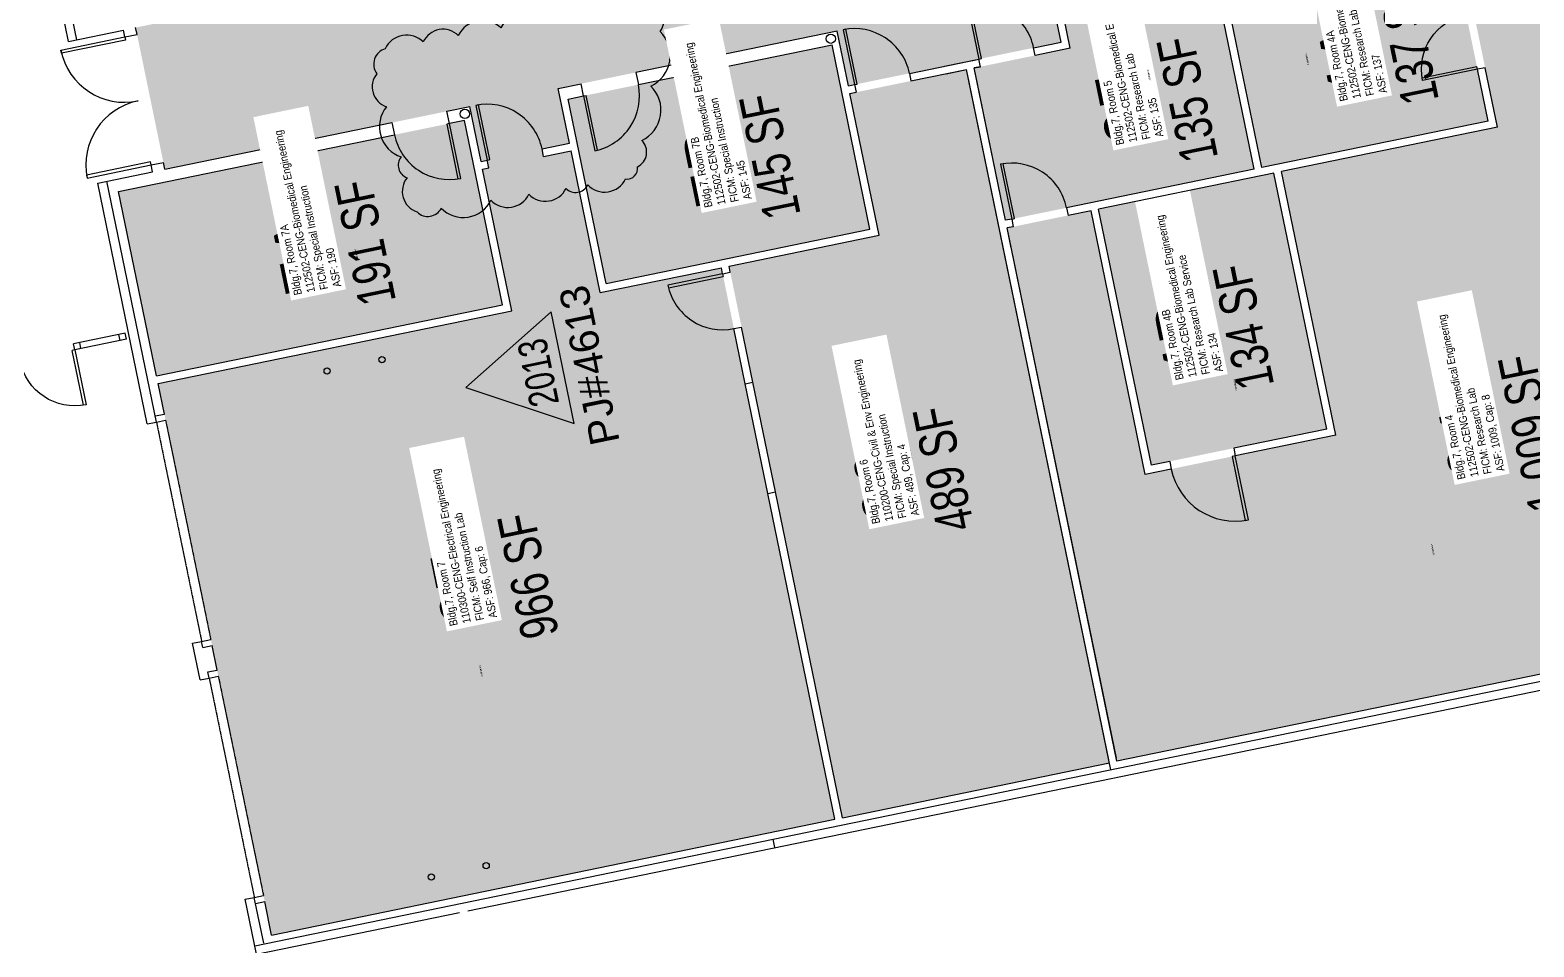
# Model space of a CAD drawing. Header units: inches. Extents: x 69196038 to 69200311, y 27680659 to 27683380.
# Drawn here: x 69197297 to 69198263, y 27681380 to 27681969 of the extents above; entities that cross this region are included whole.
import ezdxf
from ezdxf.enums import TextEntityAlignment as Align

# ---------------------------------------------------------------- set-up
doc = ezdxf.new("R2010")
doc.units = ezdxf.units.IN
doc.header["$MEASUREMENT"] = 0
doc.linetypes.add('DASHED2', pattern=[0.375, 0.25, -0.125])
doc.layers.get('0').update_dxf_attribs({"linetype": 'CONTINUOUS'})
for name, color, linetype in [('A-COLS', 5, 'CONTINUOUS'), ('A-DOOR', 2, 'CONTINUOUS'), ('A-GLAZ', 1, 'CONTINUOUS'), ('A-IDEN-RNUM', 7, 'CONTINUOUS'), ('A-IDEN-SNUM', 4, 'CONTINUOUS'), ('A-IDEN-VNUM', 4, 'CONTINUOUS'), ('A-WALL', 5, 'CONTINUOUS'), ('AREA-TEXT', 3, 'CONTINUOUS'), ('Rooms-Category-Color', 7, 'CONTINUOUS'), ('Rooms-College-Color', 7, 'CONTINUOUS'), ('Rooms-Department-Color', 7, 'CONTINUOUS'), ('Rooms-Division-Color', 7, 'CONTINUOUS'), ('Rooms-Information', 7, 'CONTINUOUS')]:
    doc.layers.add(name, color=color, linetype=linetype)
doc.layers.add('A-REV', color=1, linetype='CONTINUOUS', true_color=0xff0000)
doc.styles.add('Annotative', font='arial.ttf')
doc.styles.add('Arial', font='arial.ttf')
doc.styles.add('CP_AREA', font='arial.ttf', dxfattribs={"height": 15})
doc.styles.add('CP_ROOMSNUMBER', font='arial.ttf', dxfattribs={"height": 1})
doc.styles.add('CP_ROOMVNUMBER', font='arial.ttf', dxfattribs={"width": 0.85, "height": 0.075})

# ---------------------------------------------------------------- blocks, each defined once
blk = doc.blocks.new('ADO002')
for p, q in [((-0.5, 1), (-0.5, 0)), ((-0.451, 1), (-0.5, 1)), ((-0.451, 0), (-0.451, 1)), ((-0.5, 0), (-0.451, 0))]:
    blk.add_line(p, q)
blk.add_arc((-0.5, 0), 1, 0, 90)
at = {"style": 'Annotative', "flags": 1}
blk.add_attdef('SILLHT', text='', height=0.1, dxfattribs=at).set_placement((0, 0), align=Align.MIDDLE)
blk = doc.blocks.new('ADO102')
for p, q in [((0.451, 0.999), (0.451, 0)), ((0.5, 0), (0.5, 1)), ((0.5, 0), (0.451, 0))]:
    blk.add_line(p, q)
blk.add_arc((0.5, 0), 1, 90, 180)
at = {"style": 'Annotative', "flags": 1}
blk.add_attdef('SILLHT', text='', height=0.1, dxfattribs=at).set_placement((0, 0), align=Align.MIDDLE)
blk = doc.blocks.new('ADO402')
for p, q in [((-0.476, 0.5), (-0.5, 0.5)), ((-0.5, 0.5), (-0.5, 0)), ((-0.476, 0), (-0.476, 0.5)), ((0.476, 0.499), (0.5, 0.5)), ((0.476, 0), (0.476, 0.499)), ((0.5, 0.5), (0.5, 0)), ((-0.5, 0), (-0.476, 0)), ((0.5, 0), (0.476, 0))]:
    blk.add_line(p, q)
for centre, start, end in [((-0.5, 0), 0, 90), ((0.5, 0), 90, 180)]:
    blk.add_arc(centre, 0.5, start, end)
at = {"style": 'Annotative', "flags": 1}
blk.add_attdef('SILLHT', text='', height=0.1, dxfattribs=at).set_placement((0, 0), align=Align.MIDDLE)
blk = doc.blocks.new('ProjectRev')
at = {"transparency": 16777216}
for p, q in [((0, 0.122), (-0.1221, -0.0895)), ((0.1221, -0.0895), (0, 0.122)), ((-0.1221, -0.0895), (0.1221, -0.0895))]:
    blk.add_line(p, q, dxfattribs=at)
at = {"transparency": 16777216, "insert": (-0.1798, -0.1151), "char_height": 0.0625, "attachment_point": 1, "style": 'Arial'}
blk.add_mtext_dynamic_manual_height_columns('PJ#', width=0.24749, gutter_width=0.3125, heights=[0], dxfattribs=at)
at = {"transparency": 16777216, "style": 'Arial', "width": 0.75}
blk.add_attdef('YEAR', text='', height=0.0625, dxfattribs=at).set_placement((0, -0.0359), align=Align.MIDDLE_CENTER)
at = {"transparency": 16777216, "style": 'Arial'}
blk.add_attdef('PROJECT', text='', height=0.0625, dxfattribs=at).set_placement((-0.0276, -0.1151), align=Align.TOP_LEFT)

msp = doc.modelspace()

# ---------------------------------------------------------------- hatches: boundary and pattern name
at = {"layer": 'Rooms-Category-Color', "linetype": 'Continuous', "true_color": 0xadadad}
msp.add_hatch(color=253, dxfattribs=at).paths.add_polyline_path([(69199614.02, 27682422.99), (69199613.57, 27682425.2), (69199612.23, 27682431.72), (69199610.35, 27682432.96), (69199478.45, 27682405.81), (69199476.25, 27682405.36), (69199055.07, 27682318.69), (69199047.82, 27682353.95), (69199043.9, 27682353.15), (69199008.64, 27682345.89), (69198991.01, 27682342.26), (69198998.26, 27682307), (69198990.66, 27682305.44), (69198955.4, 27682298.18), (69198693.65, 27682244.32), (69198661.81, 27682237.77), (69198649.08, 27682235.15), (69198613.82, 27682227.89), (69198487.47, 27682201.89), (69198480.21, 27682237.15), (69198462.58, 27682233.53), (69198427.32, 27682226.27), (69198423.4, 27682225.46), (69198430.66, 27682190.2), (69198421.81, 27682188.38), (69198386.54, 27682181.12), (69198268.06, 27682156.74), (69198264.03, 27682176.33), (69198256.78, 27682211.6), (69198255.97, 27682215.51), (69198138.43, 27682191.33), (69198139.24, 27682187.41), (69198146.5, 27682152.15), (69198150.53, 27682132.56), (69197950.8, 27682091.46), (69197915.54, 27682084.2), (69197623.8, 27682024.17), (69197588.53, 27682016.91), (69197364.5, 27681970.81), (69197365.4, 27681966.4), (69197382.33, 27681884.13), (69197383.24, 27681879.72), (69197579.14, 27681920.03), (69197586.39, 27681884.77), (69197590.31, 27681885.58), (69197591.32, 27681880.68), (69197626.58, 27681887.93), (69197625.57, 27681892.83), (69197643.2, 27681896.46), (69197635.95, 27681931.72), (69197815.19, 27681968.6), (69197822.45, 27681933.34), (69197826.36, 27681934.15), (69197861.62, 27681941.41), (69197906.19, 27681950.58), (69197941.45, 27681957.83), (69197959.08, 27681961.46), (69197951.83, 27681996.72), (69198209.92, 27682049.83), (69198217.18, 27682014.57), (69198221.09, 27682015.38), (69198279.86, 27682027.47), (69198283.78, 27682028.28), (69198276.52, 27682063.54), (69198328.93, 27682074.32), (69198336.18, 27682039.06), (69198340.07, 27682039.86), (69198375.34, 27682047.12), (69198392.97, 27682050.74), (69198385.71, 27682086), (69198390.61, 27682087.01), (69198395.44, 27682063.5), (69198515.7, 27682088.25), (69198510.86, 27682111.76), (69198520.17, 27682113.67), (69198525.01, 27682090.17), (69198572.02, 27682099.84), (69198567.18, 27682123.35), (69198588.49, 27682127.73), (69198596.35, 27682089.53), (69198600.27, 27682090.34), (69198670.79, 27682104.85), (69198674.71, 27682105.66), (69198666.85, 27682143.86), (69199340.24, 27682282.42), (69199356.46, 27682203.58), (69199370.97, 27682133.05), (69199414.41, 27681921.98), (69199522.89, 27681944.3), (69199525.09, 27681944.75), (69199595.6, 27681959.26), (69199597.82, 27681959.72), (69199703.26, 27681981.42), (69199704.5, 27681983.29), (69199694.29, 27682032.91), (69199693.84, 27682035.12), (69199672.52, 27682138.7), (69199672.07, 27682140.9), (69199650.76, 27682244.48), (69199650.3, 27682246.69), (69199628.99, 27682350.27), (69199628.53, 27682352.47)])
at = {"layer": 'Rooms-Category-Color', "linetype": 'Continuous', "true_color": 0xe3f498}
for points in [[(69198388.32, 27681760.86), (69198376.23, 27681819.63), (69198325.64, 27682065.48), (69198283.03, 27682056.71), (69198289.68, 27682024.39), (69198280.87, 27682022.57), (69198222.1, 27682010.48), (69198218.18, 27682009.67), (69198224.23, 27681980.29), (69198231.49, 27681945.03), (69198239.35, 27681906.83), (69198100.75, 27681878.31), (69198135.62, 27681708.86), (69198070.97, 27681695.56), (69198029.84, 27681687.09), (69198013.18, 27681683.66), (69197978.32, 27681853.11), (69197963.62, 27681850.09), (69197928.36, 27681842.83), (69197924.44, 27681842.03), (69197927.06, 27681829.29), (69197994.99, 27681499.21), (69198424, 27681587.49)], [(69198226.59, 27681944.02), (69198219.33, 27681979.28), (69198206.63, 27682040.99), (69198061.18, 27682011.06), (69198087.99, 27681880.79), (69198233.44, 27681910.72)], [(69198056.69, 27682008.09), (69197958.74, 27681987.93), (69197964.99, 27681957.57), (69197942.46, 27681952.94), (69197907.2, 27681945.68), (69197903.28, 27681944.87), (69197923.44, 27681846.93), (69197927.35, 27681847.73), (69197962.62, 27681854.99), (69198083.09, 27681879.78)], [(69197811.9, 27681959.76), (69197642.46, 27681924.89), (69197649.68, 27681889.78), (69197656.94, 27681854.52), (69197666.84, 27681806.38), (69197836.29, 27681841.24)], [(69197898.38, 27681943.87), (69197885.16, 27681941.14), (69197862.63, 27681936.51), (69197827.37, 27681929.25), (69197823.45, 27681928.45), (69197842.2, 27681837.35), (69197745.72, 27681817.5), (69197746.53, 27681813.58), (69197753.78, 27681778.32), (69197761.08, 27681742.85), (69197775.59, 27681672.33), (69197818.68, 27681462.93), (69197990.09, 27681498.2)], [(69197590.33, 27681840.81), (69197583.08, 27681876.07), (69197575.85, 27681911.19), (69197353.51, 27681865.43), (69197377.9, 27681746.92), (69197600.24, 27681792.67)], [(69197756.18, 27681741.84), (69197748.88, 27681777.32), (69197741.63, 27681812.58), (69197740.82, 27681816.49), (69197662.95, 27681800.47), (69197652.04, 27681853.51), (69197644.78, 27681888.77), (69197644.21, 27681891.56), (69197626.58, 27681887.93), (69197591.32, 27681880.68), (69197587.4, 27681879.87), (69197587.97, 27681877.08), (69197595.23, 27681841.82), (69197606.14, 27681788.78), (69197378.91, 27681742.02), (69197382.94, 27681722.43), (69197447.43, 27681409), (69197451.87, 27681387.45), (69197813.78, 27681461.92), (69197770.7, 27681671.32)], [(69198095.85, 27681877.3), (69197983.21, 27681854.12), (69198017.07, 27681689.57), (69198028.83, 27681691.99), (69198069.97, 27681700.45), (69198129.71, 27681712.75)]]:
    msp.add_hatch(color=61, dxfattribs=at).paths.add_polyline_path(points)
at = {"layer": 'Rooms-College-Color', "linetype": 'Continuous', "true_color": 0xadadad}
msp.add_hatch(color=253, dxfattribs=at).paths.add_polyline_path([(69199614.02, 27682422.99), (69199613.57, 27682425.2), (69199612.23, 27682431.72), (69199610.35, 27682432.96), (69199478.45, 27682405.81), (69199476.25, 27682405.36), (69199055.07, 27682318.69), (69199047.82, 27682353.95), (69199043.9, 27682353.15), (69199008.64, 27682345.89), (69198991.01, 27682342.26), (69198998.26, 27682307), (69198990.66, 27682305.44), (69198955.4, 27682298.18), (69198693.65, 27682244.32), (69198661.81, 27682237.77), (69198649.08, 27682235.15), (69198613.82, 27682227.89), (69198487.47, 27682201.89), (69198480.21, 27682237.15), (69198462.58, 27682233.53), (69198427.32, 27682226.27), (69198423.4, 27682225.46), (69198430.66, 27682190.2), (69198421.81, 27682188.38), (69198386.54, 27682181.12), (69198268.06, 27682156.74), (69198264.03, 27682176.33), (69198256.78, 27682211.6), (69198255.97, 27682215.51), (69198138.43, 27682191.33), (69198139.24, 27682187.41), (69198146.5, 27682152.15), (69198150.53, 27682132.56), (69197950.8, 27682091.46), (69197915.54, 27682084.2), (69197623.8, 27682024.17), (69197588.53, 27682016.91), (69197364.5, 27681970.81), (69197365.4, 27681966.4), (69197382.33, 27681884.13), (69197383.24, 27681879.72), (69197579.14, 27681920.03), (69197586.39, 27681884.77), (69197590.31, 27681885.58), (69197591.32, 27681880.68), (69197626.58, 27681887.93), (69197625.57, 27681892.83), (69197643.2, 27681896.46), (69197635.95, 27681931.72), (69197815.19, 27681968.6), (69197822.45, 27681933.34), (69197826.36, 27681934.15), (69197861.62, 27681941.41), (69197906.19, 27681950.58), (69197941.45, 27681957.83), (69197959.08, 27681961.46), (69197951.83, 27681996.72), (69198209.92, 27682049.83), (69198217.18, 27682014.57), (69198221.09, 27682015.38), (69198279.86, 27682027.47), (69198283.78, 27682028.28), (69198276.52, 27682063.54), (69198328.93, 27682074.32), (69198336.18, 27682039.06), (69198340.07, 27682039.86), (69198375.34, 27682047.12), (69198392.97, 27682050.74), (69198385.71, 27682086), (69198390.61, 27682087.01), (69198395.44, 27682063.5), (69198515.7, 27682088.25), (69198510.86, 27682111.76), (69198520.17, 27682113.67), (69198525.01, 27682090.17), (69198572.02, 27682099.84), (69198567.18, 27682123.35), (69198588.49, 27682127.73), (69198596.35, 27682089.53), (69198600.27, 27682090.34), (69198670.79, 27682104.85), (69198674.71, 27682105.66), (69198666.85, 27682143.86), (69199340.24, 27682282.42), (69199356.46, 27682203.58), (69199370.97, 27682133.05), (69199414.41, 27681921.98), (69199522.89, 27681944.3), (69199525.09, 27681944.75), (69199595.6, 27681959.26), (69199597.82, 27681959.72), (69199703.26, 27681981.42), (69199704.5, 27681983.29), (69199694.29, 27682032.91), (69199693.84, 27682035.12), (69199672.52, 27682138.7), (69199672.07, 27682140.9), (69199650.76, 27682244.48), (69199650.3, 27682246.69), (69199628.99, 27682350.27), (69199628.53, 27682352.47)])
at = {"layer": 'Rooms-College-Color', "linetype": 'Continuous', "true_color": 0x99d7b2}
for points in [[(69198388.32, 27681760.86), (69198376.23, 27681819.63), (69198325.64, 27682065.48), (69198283.03, 27682056.71), (69198289.68, 27682024.39), (69198280.87, 27682022.57), (69198222.1, 27682010.48), (69198218.18, 27682009.67), (69198224.23, 27681980.29), (69198231.49, 27681945.03), (69198239.35, 27681906.83), (69198100.75, 27681878.31), (69198135.62, 27681708.86), (69198070.97, 27681695.56), (69198029.84, 27681687.09), (69198013.18, 27681683.66), (69197978.32, 27681853.11), (69197963.62, 27681850.09), (69197928.36, 27681842.83), (69197924.44, 27681842.03), (69197927.06, 27681829.29), (69197994.99, 27681499.21), (69198424, 27681587.49)], [(69198226.59, 27681944.02), (69198219.33, 27681979.28), (69198206.63, 27682040.99), (69198061.18, 27682011.06), (69198087.99, 27681880.79), (69198233.44, 27681910.72)], [(69198056.69, 27682008.09), (69197958.74, 27681987.93), (69197964.99, 27681957.57), (69197942.46, 27681952.94), (69197907.2, 27681945.68), (69197903.28, 27681944.87), (69197923.44, 27681846.93), (69197927.35, 27681847.73), (69197962.62, 27681854.99), (69198083.09, 27681879.78)], [(69197811.9, 27681959.76), (69197642.46, 27681924.89), (69197649.68, 27681889.78), (69197656.94, 27681854.52), (69197666.84, 27681806.38), (69197836.29, 27681841.24)], [(69197898.38, 27681943.87), (69197885.16, 27681941.14), (69197862.63, 27681936.51), (69197827.37, 27681929.25), (69197823.45, 27681928.45), (69197842.2, 27681837.35), (69197745.72, 27681817.5), (69197746.53, 27681813.58), (69197753.78, 27681778.32), (69197761.08, 27681742.85), (69197775.59, 27681672.33), (69197818.68, 27681462.93), (69197990.09, 27681498.2)], [(69197590.33, 27681840.81), (69197583.08, 27681876.07), (69197575.85, 27681911.19), (69197353.51, 27681865.43), (69197377.9, 27681746.92), (69197600.24, 27681792.67)], [(69197756.18, 27681741.84), (69197748.88, 27681777.32), (69197741.63, 27681812.58), (69197740.82, 27681816.49), (69197662.95, 27681800.47), (69197652.04, 27681853.51), (69197644.78, 27681888.77), (69197644.21, 27681891.56), (69197626.58, 27681887.93), (69197591.32, 27681880.68), (69197587.4, 27681879.87), (69197587.97, 27681877.08), (69197595.23, 27681841.82), (69197606.14, 27681788.78), (69197378.91, 27681742.02), (69197382.94, 27681722.43), (69197447.43, 27681409), (69197451.87, 27681387.45), (69197813.78, 27681461.92), (69197770.7, 27681671.32)], [(69198095.85, 27681877.3), (69197983.21, 27681854.12), (69198017.07, 27681689.57), (69198028.83, 27681691.99), (69198069.97, 27681700.45), (69198129.71, 27681712.75)]]:
    msp.add_hatch(color=253, dxfattribs=at).paths.add_polyline_path(points)
at = {"layer": 'Rooms-Department-Color', "linetype": 'Continuous', "true_color": 0xacacac}
msp.add_hatch(color=253, dxfattribs=at).paths.add_polyline_path([(69199614.02, 27682422.99), (69199613.57, 27682425.2), (69199612.23, 27682431.72), (69199610.35, 27682432.96), (69199478.45, 27682405.81), (69199476.25, 27682405.36), (69199055.07, 27682318.69), (69199047.82, 27682353.95), (69199043.9, 27682353.15), (69199008.64, 27682345.89), (69198991.01, 27682342.26), (69198998.26, 27682307), (69198990.66, 27682305.44), (69198955.4, 27682298.18), (69198693.65, 27682244.32), (69198661.81, 27682237.77), (69198649.08, 27682235.15), (69198613.82, 27682227.89), (69198487.47, 27682201.89), (69198480.21, 27682237.15), (69198462.58, 27682233.53), (69198427.32, 27682226.27), (69198423.4, 27682225.46), (69198430.66, 27682190.2), (69198421.81, 27682188.38), (69198386.54, 27682181.12), (69198268.06, 27682156.74), (69198264.03, 27682176.33), (69198256.78, 27682211.6), (69198255.97, 27682215.51), (69198138.43, 27682191.33), (69198139.24, 27682187.41), (69198146.5, 27682152.15), (69198150.53, 27682132.56), (69197950.8, 27682091.46), (69197915.54, 27682084.2), (69197623.8, 27682024.17), (69197588.53, 27682016.91), (69197364.5, 27681970.81), (69197365.4, 27681966.4), (69197382.33, 27681884.13), (69197383.24, 27681879.72), (69197579.14, 27681920.03), (69197586.39, 27681884.77), (69197590.31, 27681885.58), (69197591.32, 27681880.68), (69197626.58, 27681887.93), (69197625.57, 27681892.83), (69197643.2, 27681896.46), (69197635.95, 27681931.72), (69197815.19, 27681968.6), (69197822.45, 27681933.34), (69197826.36, 27681934.15), (69197861.62, 27681941.41), (69197906.19, 27681950.58), (69197941.45, 27681957.83), (69197959.08, 27681961.46), (69197951.83, 27681996.72), (69198209.92, 27682049.83), (69198217.18, 27682014.57), (69198221.09, 27682015.38), (69198279.86, 27682027.47), (69198283.78, 27682028.28), (69198276.52, 27682063.54), (69198328.93, 27682074.32), (69198336.18, 27682039.06), (69198340.07, 27682039.86), (69198375.34, 27682047.12), (69198392.97, 27682050.74), (69198385.71, 27682086), (69198390.61, 27682087.01), (69198395.44, 27682063.5), (69198515.7, 27682088.25), (69198510.86, 27682111.76), (69198520.17, 27682113.67), (69198525.01, 27682090.17), (69198572.02, 27682099.84), (69198567.18, 27682123.35), (69198588.49, 27682127.73), (69198596.35, 27682089.53), (69198600.27, 27682090.34), (69198670.79, 27682104.85), (69198674.71, 27682105.66), (69198666.85, 27682143.86), (69199340.24, 27682282.42), (69199356.46, 27682203.58), (69199370.97, 27682133.05), (69199414.41, 27681921.98), (69199522.89, 27681944.3), (69199525.09, 27681944.75), (69199595.6, 27681959.26), (69199597.82, 27681959.72), (69199703.26, 27681981.42), (69199704.5, 27681983.29), (69199694.29, 27682032.91), (69199693.84, 27682035.12), (69199672.52, 27682138.7), (69199672.07, 27682140.9), (69199650.76, 27682244.48), (69199650.3, 27682246.69), (69199628.99, 27682350.27), (69199628.53, 27682352.47)])
at = {"layer": 'Rooms-Department-Color', "linetype": 'Continuous', "true_color": 0x99d7b2}
for points in [[(69198388.32, 27681760.86), (69198376.23, 27681819.63), (69198325.64, 27682065.48), (69198283.03, 27682056.71), (69198289.68, 27682024.39), (69198280.87, 27682022.57), (69198222.1, 27682010.48), (69198218.18, 27682009.67), (69198224.23, 27681980.29), (69198231.49, 27681945.03), (69198239.35, 27681906.83), (69198100.75, 27681878.31), (69198135.62, 27681708.86), (69198070.97, 27681695.56), (69198029.84, 27681687.09), (69198013.18, 27681683.66), (69197978.32, 27681853.11), (69197963.62, 27681850.09), (69197928.36, 27681842.83), (69197924.44, 27681842.03), (69197927.06, 27681829.29), (69197994.99, 27681499.21), (69198424, 27681587.49)], [(69198226.59, 27681944.02), (69198219.33, 27681979.28), (69198206.63, 27682040.99), (69198061.18, 27682011.06), (69198087.99, 27681880.79), (69198233.44, 27681910.72)], [(69198056.69, 27682008.09), (69197958.74, 27681987.93), (69197964.99, 27681957.57), (69197942.46, 27681952.94), (69197907.2, 27681945.68), (69197903.28, 27681944.87), (69197923.44, 27681846.93), (69197927.35, 27681847.73), (69197962.62, 27681854.99), (69198083.09, 27681879.78)], [(69197811.9, 27681959.76), (69197642.46, 27681924.89), (69197649.68, 27681889.78), (69197656.94, 27681854.52), (69197666.84, 27681806.38), (69197836.29, 27681841.24)], [(69197898.38, 27681943.87), (69197885.16, 27681941.14), (69197862.63, 27681936.51), (69197827.37, 27681929.25), (69197823.45, 27681928.45), (69197842.2, 27681837.35), (69197745.72, 27681817.5), (69197746.53, 27681813.58), (69197753.78, 27681778.32), (69197761.08, 27681742.85), (69197775.59, 27681672.33), (69197818.68, 27681462.93), (69197990.09, 27681498.2)], [(69197590.33, 27681840.81), (69197583.08, 27681876.07), (69197575.85, 27681911.19), (69197353.51, 27681865.43), (69197377.9, 27681746.92), (69197600.24, 27681792.67)], [(69197756.18, 27681741.84), (69197748.88, 27681777.32), (69197741.63, 27681812.58), (69197740.82, 27681816.49), (69197662.95, 27681800.47), (69197652.04, 27681853.51), (69197644.78, 27681888.77), (69197644.21, 27681891.56), (69197626.58, 27681887.93), (69197591.32, 27681880.68), (69197587.4, 27681879.87), (69197587.97, 27681877.08), (69197595.23, 27681841.82), (69197606.14, 27681788.78), (69197378.91, 27681742.02), (69197382.94, 27681722.43), (69197447.43, 27681409), (69197451.87, 27681387.45), (69197813.78, 27681461.92), (69197770.7, 27681671.32)], [(69198095.85, 27681877.3), (69197983.21, 27681854.12), (69198017.07, 27681689.57), (69198028.83, 27681691.99), (69198069.97, 27681700.45), (69198129.71, 27681712.75)]]:
    msp.add_hatch(color=253, dxfattribs=at).paths.add_polyline_path(points)
at = {"layer": 'Rooms-Division-Color', "linetype": 'Continuous', "true_color": 0xadadad}
msp.add_hatch(color=253, dxfattribs=at).paths.add_polyline_path([(69199614.02, 27682422.99), (69199613.57, 27682425.2), (69199612.23, 27682431.72), (69199610.35, 27682432.96), (69199478.45, 27682405.81), (69199476.25, 27682405.36), (69199055.07, 27682318.69), (69199047.82, 27682353.95), (69199043.9, 27682353.15), (69199008.64, 27682345.89), (69198991.01, 27682342.26), (69198998.26, 27682307), (69198990.66, 27682305.44), (69198955.4, 27682298.18), (69198693.65, 27682244.32), (69198661.81, 27682237.77), (69198649.08, 27682235.15), (69198613.82, 27682227.89), (69198487.47, 27682201.89), (69198480.21, 27682237.15), (69198462.58, 27682233.53), (69198427.32, 27682226.27), (69198423.4, 27682225.46), (69198430.66, 27682190.2), (69198421.81, 27682188.38), (69198386.54, 27682181.12), (69198268.06, 27682156.74), (69198264.03, 27682176.33), (69198256.78, 27682211.6), (69198255.97, 27682215.51), (69198138.43, 27682191.33), (69198139.24, 27682187.41), (69198146.5, 27682152.15), (69198150.53, 27682132.56), (69197950.8, 27682091.46), (69197915.54, 27682084.2), (69197623.8, 27682024.17), (69197588.53, 27682016.91), (69197364.5, 27681970.81), (69197365.4, 27681966.4), (69197382.33, 27681884.13), (69197383.24, 27681879.72), (69197579.14, 27681920.03), (69197586.39, 27681884.77), (69197590.31, 27681885.58), (69197591.32, 27681880.68), (69197626.58, 27681887.93), (69197625.57, 27681892.83), (69197643.2, 27681896.46), (69197635.95, 27681931.72), (69197815.19, 27681968.6), (69197822.45, 27681933.34), (69197826.36, 27681934.15), (69197861.62, 27681941.41), (69197906.19, 27681950.58), (69197941.45, 27681957.83), (69197959.08, 27681961.46), (69197951.83, 27681996.72), (69198209.92, 27682049.83), (69198217.18, 27682014.57), (69198221.09, 27682015.38), (69198279.86, 27682027.47), (69198283.78, 27682028.28), (69198276.52, 27682063.54), (69198328.93, 27682074.32), (69198336.18, 27682039.06), (69198340.07, 27682039.86), (69198375.34, 27682047.12), (69198392.97, 27682050.74), (69198385.71, 27682086), (69198390.61, 27682087.01), (69198395.44, 27682063.5), (69198515.7, 27682088.25), (69198510.86, 27682111.76), (69198520.17, 27682113.67), (69198525.01, 27682090.17), (69198572.02, 27682099.84), (69198567.18, 27682123.35), (69198588.49, 27682127.73), (69198596.35, 27682089.53), (69198600.27, 27682090.34), (69198670.79, 27682104.85), (69198674.71, 27682105.66), (69198666.85, 27682143.86), (69199340.24, 27682282.42), (69199356.46, 27682203.58), (69199370.97, 27682133.05), (69199414.41, 27681921.98), (69199522.89, 27681944.3), (69199525.09, 27681944.75), (69199595.6, 27681959.26), (69199597.82, 27681959.72), (69199703.26, 27681981.42), (69199704.5, 27681983.29), (69199694.29, 27682032.91), (69199693.84, 27682035.12), (69199672.52, 27682138.7), (69199672.07, 27682140.9), (69199650.76, 27682244.48), (69199650.3, 27682246.69), (69199628.99, 27682350.27), (69199628.53, 27682352.47)])
at = {"layer": 'Rooms-Division-Color', "linetype": 'Continuous', "true_color": 0x99d7b2}
for points in [[(69198388.32, 27681760.86), (69198376.23, 27681819.63), (69198325.64, 27682065.48), (69198283.03, 27682056.71), (69198289.68, 27682024.39), (69198280.87, 27682022.57), (69198222.1, 27682010.48), (69198218.18, 27682009.67), (69198224.23, 27681980.29), (69198231.49, 27681945.03), (69198239.35, 27681906.83), (69198100.75, 27681878.31), (69198135.62, 27681708.86), (69198070.97, 27681695.56), (69198029.84, 27681687.09), (69198013.18, 27681683.66), (69197978.32, 27681853.11), (69197963.62, 27681850.09), (69197928.36, 27681842.83), (69197924.44, 27681842.03), (69197927.06, 27681829.29), (69197994.99, 27681499.21), (69198424, 27681587.49)], [(69198226.59, 27681944.02), (69198219.33, 27681979.28), (69198206.63, 27682040.99), (69198061.18, 27682011.06), (69198087.99, 27681880.79), (69198233.44, 27681910.72)], [(69198056.69, 27682008.09), (69197958.74, 27681987.93), (69197964.99, 27681957.57), (69197942.46, 27681952.94), (69197907.2, 27681945.68), (69197903.28, 27681944.87), (69197923.44, 27681846.93), (69197927.35, 27681847.73), (69197962.62, 27681854.99), (69198083.09, 27681879.78)], [(69197811.9, 27681959.76), (69197642.46, 27681924.89), (69197649.68, 27681889.78), (69197656.94, 27681854.52), (69197666.84, 27681806.38), (69197836.29, 27681841.24)], [(69197898.38, 27681943.87), (69197885.16, 27681941.14), (69197862.63, 27681936.51), (69197827.37, 27681929.25), (69197823.45, 27681928.45), (69197842.2, 27681837.35), (69197745.72, 27681817.5), (69197746.53, 27681813.58), (69197753.78, 27681778.32), (69197761.08, 27681742.85), (69197775.59, 27681672.33), (69197818.68, 27681462.93), (69197990.09, 27681498.2)], [(69197590.33, 27681840.81), (69197583.08, 27681876.07), (69197575.85, 27681911.19), (69197353.51, 27681865.43), (69197377.9, 27681746.92), (69197600.24, 27681792.67)], [(69197756.18, 27681741.84), (69197748.88, 27681777.32), (69197741.63, 27681812.58), (69197740.82, 27681816.49), (69197662.95, 27681800.47), (69197652.04, 27681853.51), (69197644.78, 27681888.77), (69197644.21, 27681891.56), (69197626.58, 27681887.93), (69197591.32, 27681880.68), (69197587.4, 27681879.87), (69197587.97, 27681877.08), (69197595.23, 27681841.82), (69197606.14, 27681788.78), (69197378.91, 27681742.02), (69197382.94, 27681722.43), (69197447.43, 27681409), (69197451.87, 27681387.45), (69197813.78, 27681461.92), (69197770.7, 27681671.32)], [(69198095.85, 27681877.3), (69197983.21, 27681854.12), (69198017.07, 27681689.57), (69198028.83, 27681691.99), (69198069.97, 27681700.45), (69198129.71, 27681712.75)]]:
    msp.add_hatch(color=253, dxfattribs=at).paths.add_polyline_path(points)

# ---------------------------------------------------------------- linework, layer by layer
at = {"layer": 'A-COLS'}
for centre in [(69197811.1, 27681963.68), (69197576.02, 27681915.31)]:
    msp.add_circle(centre, 3, dxfattribs=at)
at = {"layer": 'A-DOOR'}
for p, q in [((69197377.87, 27681717.3), (69197383.74, 27681718.51)), ((69197406.89, 27681576.26), (69197412.77, 27681577.47)), ((69197411.73, 27681552.75), (69197417.6, 27681553.96)), ((69197440.75, 27681411.71), (69197446.63, 27681412.92))]:
    msp.add_line(p, q, dxfattribs=at)
at = {"layer": 'A-DOOR', "linetype": 'DASHED2'}
for p, q in [((69197377.87, 27681717.3), (69197406.89, 27681576.26)), ((69197383.74, 27681718.51), (69197412.77, 27681577.47)), ((69197411.73, 27681552.75), (69197440.75, 27681411.71)), ((69197417.6, 27681553.96), (69197446.63, 27681412.92))]:
    msp.add_line(p, q, dxfattribs=at)
at = {"layer": 'A-GLAZ'}
for p, q in [((69197770.7, 27681671.32), (69197756.18, 27681741.84)), ((69197775.59, 27681672.33), (69197761.08, 27681742.85))]:
    msp.add_line(p, q, dxfattribs=at)
at = {"layer": 'A-REV', "linetype": 'Continuous'}
msp.add_lwpolyline([(69197545.3, 27681852.34, 0.520567), (69197560.83, 27681854.79, 0.520567), (69197592.73, 27681859.83, 0.520567), (69197617.16, 27681863.69, 0.520567), (69197641.01, 27681867.46, 0.520567), (69197654.94, 27681869.66, 0.520567), (69197679.19, 27681873.5, 0.520567), (69197686.88, 27681881.4, 0.520567), (69197689.69, 27681898.26, 0.520567), (69197695.53, 27681933.25, 0.520567), (69197701.39, 27681968.39, 0.520567), (69197695.23, 27681987.93, 0.520567), (69197682.97, 27681985.72, 0.520567), (69197667.32, 27681982.9, 0.520567), (69197645.44, 27681978.96, 0.520567), (69197632.33, 27681976.6, 0.520567), (69197599.13, 27681970.61, 0.520567), (69197571.81, 27681965.69, 0.520567), (69197549.28, 27681961.62, 0.520567), (69197524.89, 27681957.23, 0.520567), (69197519.45, 27681941.2, 0.520567), (69197525.63, 27681919.96, 0.520567), (69197535.03, 27681887.66, 0.520567), (69197538.9, 27681874.35, 0.520567)], format="xyb", close=True, dxfattribs=at)
at = {"layer": 'A-WALL'}
for p, q in [((69197321.4, 27681961.94), (69197283.1, 27682148.04)), ((69197326.79, 27681963.05), (69197288.49, 27682149.15)), ((69198083.09, 27681879.78), (69198056.69, 27682008.09)), ((69198087.99, 27681880.79), (69198061.18, 27682011.06)), ((69197959.08, 27681961.46), (69197951.83, 27681996.72)), ((69197964.99, 27681957.57), (69197958.74, 27681987.93)), ((69197321.4, 27681961.94), (69197356.66, 27681969.2)), ((69197357.57, 27681964.79), (69197356.66, 27681969.2)), ((69197365.4, 27681966.4), (69197364.5, 27681970.81)), ((69197822.45, 27681933.34), (69197815.19, 27681968.6)), ((69197357.57, 27681964.79), (69197365.4, 27681966.4)), ((69197687.51, 27681934.16), (69197811.9, 27681959.76)), ((69197836.29, 27681841.24), (69197811.9, 27681959.76)), ((69197941.45, 27681957.83), (69197959.08, 27681961.46)), ((69197861.62, 27681941.41), (69197906.19, 27681950.58)), ((69197884.15, 27681946.04), (69197906.19, 27681950.58)), ((69197902.27, 27681949.77), (69197906.19, 27681950.58)), ((69197907.2, 27681945.68), (69197906.19, 27681950.58)), ((69197942.46, 27681952.94), (69197941.45, 27681957.83)), ((69197964.99, 27681957.57), (69197942.46, 27681952.94)), ((69197861.62, 27681941.41), (69197862.63, 27681936.51)), ((69197862.63, 27681936.51), (69197898.38, 27681943.87)), ((69197885.16, 27681941.14), (69197898.38, 27681943.87)), ((69197885.16, 27681941.14), (69197898.38, 27681943.87)), ((69197991, 27681493.8), (69197898.38, 27681943.87)), ((69197989.69, 27681500.16), (69197898.99, 27681940.93)), ((69197903.28, 27681944.87), (69197907.2, 27681945.68)), ((69197903.28, 27681944.87), (69197907.2, 27681945.68)), ((69197907.2, 27681945.68), (69197903.28, 27681944.87)), ((69197923.44, 27681846.93), (69197903.28, 27681944.87)), ((69197923.44, 27681846.93), (69197903.89, 27681941.93)), ((69198231.49, 27681945.03), (69198226.59, 27681944.02)), ((69198233.44, 27681910.72), (69198226.59, 27681944.02)), ((69198239.35, 27681906.83), (69198231.49, 27681945.03)), ((69197635.95, 27681931.72), (69197650.64, 27681934.74)), ((69197643.2, 27681896.46), (69197635.95, 27681931.72)), ((69197822.45, 27681933.34), (69197826.36, 27681934.15)), ((69197826.36, 27681934.15), (69197827.37, 27681929.25)), ((69197564.44, 27681917.01), (69197579.14, 27681920.03)), ((69197586.39, 27681884.77), (69197579.14, 27681920.03)), ((69197642.46, 27681924.89), (69197652.25, 27681926.91)), ((69197666.84, 27681806.38), (69197642.46, 27681924.89)), ((69197823.45, 27681928.45), (69197827.37, 27681929.25)), ((69197842.2, 27681837.35), (69197823.45, 27681928.45)), ((69197600.24, 27681792.67), (69197575.85, 27681911.19)), ((69198233.44, 27681910.72), (69198087.99, 27681880.79)), ((69197353.51, 27681865.43), (69197530.79, 27681901.92)), ((69197383.24, 27681879.72), (69197529.18, 27681909.75)), ((69198239.35, 27681906.83), (69198100.75, 27681878.31)), ((69197625.57, 27681892.83), (69197643.2, 27681896.46)), ((69197626.58, 27681887.93), (69197625.57, 27681892.83)), ((69197626.58, 27681887.93), (69197644.21, 27681891.56)), ((69197662.95, 27681800.47), (69197644.21, 27681891.56)), ((69197374.5, 27681882.52), (69197382.33, 27681884.13)), ((69197375.4, 27681878.11), (69197374.5, 27681882.52)), ((69197383.24, 27681879.72), (69197382.33, 27681884.13)), ((69197586.39, 27681884.77), (69197590.31, 27681885.58)), ((69197591.32, 27681880.68), (69197590.31, 27681885.58)), ((69197340.14, 27681870.85), (69197375.4, 27681878.11)), ((69197377.87, 27681717.3), (69197346.02, 27681872.06)), ((69197587.4, 27681879.87), (69197591.32, 27681880.68)), ((69197606.14, 27681788.78), (69197587.4, 27681879.87)), ((69198083.09, 27681879.78), (69197962.62, 27681854.99)), ((69198095.85, 27681877.3), (69197983.21, 27681854.12)), ((69198129.71, 27681712.75), (69198095.85, 27681877.3)), ((69198135.62, 27681708.86), (69198100.75, 27681878.31)), ((69197371.99, 27681716.09), (69197340.14, 27681870.85)), ((69197377.9, 27681746.92), (69197353.51, 27681865.43)), ((69197962.62, 27681854.99), (69197963.62, 27681850.09)), ((69197978.32, 27681853.11), (69197963.62, 27681850.09)), ((69198013.18, 27681683.66), (69197978.32, 27681853.11)), ((69198017.07, 27681689.57), (69197983.21, 27681854.12)), ((69197927.35, 27681847.73), (69197923.44, 27681846.93)), ((69197928.36, 27681842.83), (69197924.44, 27681842.03)), ((69197927.35, 27681847.73), (69197928.36, 27681842.83)), ((69197666.84, 27681806.38), (69197836.29, 27681841.24)), ((69197745.72, 27681817.5), (69197842.2, 27681837.35)), ((69197994.58, 27681501.17), (69197924.44, 27681842.03)), ((69197994.99, 27681499.21), (69197924.44, 27681842.03)), ((69197927.06, 27681829.29), (69197924.44, 27681842.03)), ((69197662.95, 27681800.47), (69197740.82, 27681816.49)), ((69197741.63, 27681812.58), (69197740.82, 27681816.49)), ((69197741.63, 27681812.58), (69197746.53, 27681813.58)), ((69197746.53, 27681813.58), (69197745.72, 27681817.5)), ((69197377.9, 27681746.92), (69197600.24, 27681792.67)), ((69197378.91, 27681742.02), (69197606.14, 27681788.78)), ((69197441.02, 27681380.62), (69199439.15, 27681791.79)), ((69197577.86, 27681403.17), (69199440.26, 27681786.41)), ((69197748.88, 27681777.32), (69197753.78, 27681778.32)), ((69197756.18, 27681741.84), (69197748.88, 27681777.32)), ((69197761.08, 27681742.85), (69197753.78, 27681778.32)), ((69197357.72, 27681774.42), (69197324.63, 27681767.61)), ((69197325.44, 27681763.69), (69197324.63, 27681767.61)), ((69197325.44, 27681763.69), (69197324.63, 27681767.61)), ((69197358.53, 27681770.5), (69197325.44, 27681763.69)), ((69197329.36, 27681764.5), (69197328.55, 27681768.41)), ((69197354.61, 27681769.69), (69197353.8, 27681773.61)), ((69197354.61, 27681769.69), (69197353.8, 27681773.61)), ((69197358.53, 27681770.5), (69197354.61, 27681769.69)), ((69197358.53, 27681770.5), (69197357.72, 27681774.42)), ((69197329.36, 27681764.5), (69197325.44, 27681763.69)), ((69197382.94, 27681722.43), (69197378.91, 27681742.02)), ((69197756.18, 27681741.84), (69197761.08, 27681742.85)), ((69197371.99, 27681716.09), (69197377.87, 27681717.3)), ((69197377.06, 27681721.22), (69197382.94, 27681722.43)), ((69198129.71, 27681712.75), (69198069.97, 27681700.45)), ((69198135.62, 27681708.86), (69198070.97, 27681695.56)), ((69198069.97, 27681700.45), (69198070.97, 27681695.56)), ((69198028.83, 27681691.99), (69198017.07, 27681689.57)), ((69198028.83, 27681691.99), (69198029.84, 27681687.09)), ((69198029.84, 27681687.09), (69198013.18, 27681683.66)), ((69197770.7, 27681671.32), (69197775.59, 27681672.33)), ((69197813.78, 27681461.92), (69197770.7, 27681671.32)), ((69197818.68, 27681462.93), (69197775.59, 27681672.33)), ((69198424, 27681587.49), (69197994.99, 27681499.21)), ((69197401.01, 27681575.05), (69197406.89, 27681576.26)), ((69197405.85, 27681551.54), (69197401.01, 27681575.05)), ((69197407.7, 27681572.34), (69197406.89, 27681576.26)), ((69197407.7, 27681572.34), (69197413.57, 27681573.55)), ((69197416.8, 27681557.88), (69197413.57, 27681573.55)), ((69197405.85, 27681551.54), (69197411.73, 27681552.75)), ((69197410.92, 27681556.67), (69197416.8, 27681557.88)), ((69197411.73, 27681552.75), (69197410.92, 27681556.67)), ((69197818.68, 27681462.93), (69197990.09, 27681498.2)), ((69197451.87, 27681387.45), (69197813.78, 27681461.92)), ((69197775.15, 27681443.76), (69197774.04, 27681449.15)), ((69197434.87, 27681410.5), (69197440.75, 27681411.71)), ((69197442.13, 27681375.24), (69197434.87, 27681410.5)), ((69197446.8, 27681382.32), (69197440.75, 27681411.71)), ((69197441.56, 27681407.79), (69197447.43, 27681409)), ((69197451.87, 27681387.45), (69197447.43, 27681409)), ((69197442.13, 27681375.24), (69197572.54, 27681402.07))]:
    msp.add_line(p, q, dxfattribs=at)
at = {"layer": 'A-WALL', "linetype": 'Continuous'}
for p, q in [((69197815.19, 27681968.6), (69197685.9, 27681942)), ((69197685.9, 27681942), (69197687.51, 27681934.16)), ((69197652.25, 27681926.91), (69197650.64, 27681934.74)), ((69197566.06, 27681909.17), (69197564.44, 27681917.01)), ((69197575.85, 27681911.19), (69197566.06, 27681909.17)), ((69197529.18, 27681909.75), (69197530.79, 27681901.92))]:
    msp.add_line(p, q, dxfattribs=at)
at = {"layer": 'A-WALL'}
for centre in [(69197522.77, 27681757.33), (69197487.51, 27681750.08), (69197589.69, 27681432.14), (69197554.43, 27681424.89)]:
    msp.add_circle(centre, 2, dxfattribs=at)

# ---------------------------------------------------------------- block references
at = {"layer": 'A-DOOR'}
for name, p, xscale, yscale, zscale, rotation in [('ADO002', (69197923.82, 27681954.2), 36.00000000000159, 36.00000000000159, 84, 11.62781824828581), ('ADO102', (69198222.96, 27681961.65), -36.00000000000159, 35.99999999937227, 84, 101.6278182482858), ('ADO002', (69197843.99, 27681937.78), 36.00000000000159, 36.00000000000159, 84, 11.62781824828581), ('ADO402', (69197366.03, 27681923.65), 84.0002352017947, 84.0002352017947, 98.00027440076269, 101.6278182482379), ('ADO102', (69197669.88, 27681930.54), 36.0000000000016, 36.0000000000016, 84, 191.6277840528725), ('ADO002', (69197607.94, 27681889.2), 36.00000000000159, 36.00000000000159, 84, 11.62781824828581), ('ADO002', (69197548.43, 27681905.54), 36.00000000000158, 36.00000000000158, 84, 191.6278182482857), ('ADO002', (69197944.98, 27681851.36), 36.00000000000159, 36.00000000000159, 84, 11.62781824828581), ('ADO102', (69197745.26, 27681794.95), 36.00000000000159, 36.00000000000159, 84, 101.6278182482858), ('ADO102', (69197307.81, 27681760.06), -36.00000000000159, 35.99999999937227, 84, 191.6278182482858), ('ADO002', (69198050.4, 27681691.32), 42.00000000000188, 42.00000000000188, 84, 191.6278182482858)]:
    msp.add_blockref(name, p, dxfattribs=dict(at, xscale=xscale, yscale=yscale, zscale=zscale, rotation=rotation))
at = {"layer": 'A-REV', "xscale": 300, "yscale": 300, "zscale": 300, "rotation": 101.6278182485832}
msp.add_blockref('ProjectRev', (69197612.52, 27681746.78), dxfattribs=at).add_auto_attribs({'YEAR': '2013', 'PROJECT': '4613'})

# ---------------------------------------------------------------- texts
at = {"layer": 'A-IDEN-RNUM', "style": 'CP_ROOMSNUMBER'}
for s, p in [('0004-A0', (69198118.37, 27681946.87)), ('0005-00', (69198016.7, 27681936.67)), ('0007-B0', (69197756.93, 27681873.92)), ('0007-A0', (69197507.64, 27681821.28)), ('0004-B0', (69198072.24, 27681737.54)), ('0006-00', (69197863.63, 27681692.76)), ('0004-00', (69198199.07, 27681631.76)), ('0007-00', (69197587.57, 27681553.85))]:
    msp.add_text(s, height=0.96, rotation=101.63, dxfattribs=at).set_placement(p)
at = {"layer": 'A-IDEN-SNUM', "style": 'CP_ROOMSNUMBER'}
for s, p in [('00700004A0', (69198118.37, 27681946.87)), ('0070000500', (69198016.7, 27681936.67)), ('00700007B0', (69197756.93, 27681873.92)), ('00700007A0', (69197507.64, 27681821.28)), ('00700004B0', (69198072.24, 27681737.54)), ('0070000600', (69197863.63, 27681692.76)), ('0070000400', (69198199.07, 27681631.76)), ('0070000700', (69197587.57, 27681553.85))]:
    msp.add_text(s, height=0.96, rotation=101.63, dxfattribs=at).set_placement(p)
at = {"layer": 'A-IDEN-VNUM', "style": 'CP_ROOMVNUMBER', "width": 0.85}
for s, p in [('4A', (69198145.75, 27681951.24)), ('05', (69198002.54, 27681920.79)), ('7B', (69197737.58, 27681882.9)), ('7A', (69197473.79, 27681826.66)), ('4B', (69198040.28, 27681772.07)), ('04', (69198223.27, 27681706.09)), ('06', (69197847.19, 27681677.58)), ('07', (69197575.82, 27681611.94))]:
    msp.add_text(s, height=36, rotation=101.63, dxfattribs=at).set_placement(p, align=Align.MIDDLE_CENTER)
at = {"layer": 'AREA-TEXT', "linetype": 'Continuous', "style": 'CP_AREA', "width": 0.75}
for s, p in [('137 SF', (69198181.97, 27681961.64)), ('135 SF', (69198040.11, 27681924.59)), ('145 SF', (69197771.93, 27681888)), ('191 SF', (69197511.92, 27681832.54)), ('134 SF', (69198076.14, 27681778.48)), ('1,009 SF', (69198261.58, 27681710.06)), ('489 SF', (69197883.41, 27681686.99)), ('966 SF', (69197616.56, 27681618.37))]:
    msp.add_text(s, height=24, rotation=101.6278, dxfattribs=at).set_placement(p, align=Align.MIDDLE_CENTER)

# ---------------------------------------------------------------- next in the draw order: texts
at = {"layer": 'Rooms-Information', "linetype": 'Continuous', "width": 115.2, "attachment_point": 7, "rotation": 101.63, "style": 'CP_ROOMVNUMBER', "bg_fill": 3, "box_fill_scale": 1.5, "bg_fill_color": 256, "bg_fill_true_color": 13158600, "bg_fill_transparency": 0}
for s, insert, char_height in [('Bldg.7, Room 4A^M^J112502-CENG-Biomedical Engineering^M^JFICM: Research Lab^M^JASF: 137', (69198168.66, 27681929.23), 5.1429), ('Bldg.7, Room 5^M^J112502-CENG-Biomedical Engineering^M^JFICM: Research Lab^M^JASF: 135', (69198024.96, 27681901.13), 5.1429), ('Bldg.7, Room 7B^M^J112502-CENG-Biomedical Engineering^M^JFICM: Special Instruction^M^JASF: 145', (69197760.48, 27681860.92), 5.1429), ('Bldg.7, Room 7A^M^J112502-CENG-Biomedical Engineering^M^JFICM: Special Instruction^M^JASF: 190', (69197496.7, 27681804.65), 5.1429), ('Bldg.7, Room 4B^M^J112502-CENG-Biomedical Engineering^M^JFICM: Research Lab Service^M^JASF: 134', (69198063.18, 27681750.1), 5.1429), ('Bldg.7, Room 4^M^J112502-CENG-Biomedical Engineering^M^JFICM: Research Lab^M^JASF: 1009, Cap: 8', (69198245.69, 27681686.43), 5.1429), ('Bldg.7, Room 6^M^J110200-CENG-Civil & Env Engineering^M^JFICM: Special Instruction^M^JASF: 489, Cap: 4', (69197869.61, 27681657.93), 5.14286), ('Bldg.7, Room 7^M^J110300-CENG-Electrical Engineering^M^JFICM: Self Instruction Lab^M^JASF: 966, Cap: 6', (69197598.24, 27681592.28), 5.14286)]:
    msp.add_mtext(s, dxfattribs=dict(at, insert=insert, char_height=char_height))

doc.saveas('drawing.dxf')
